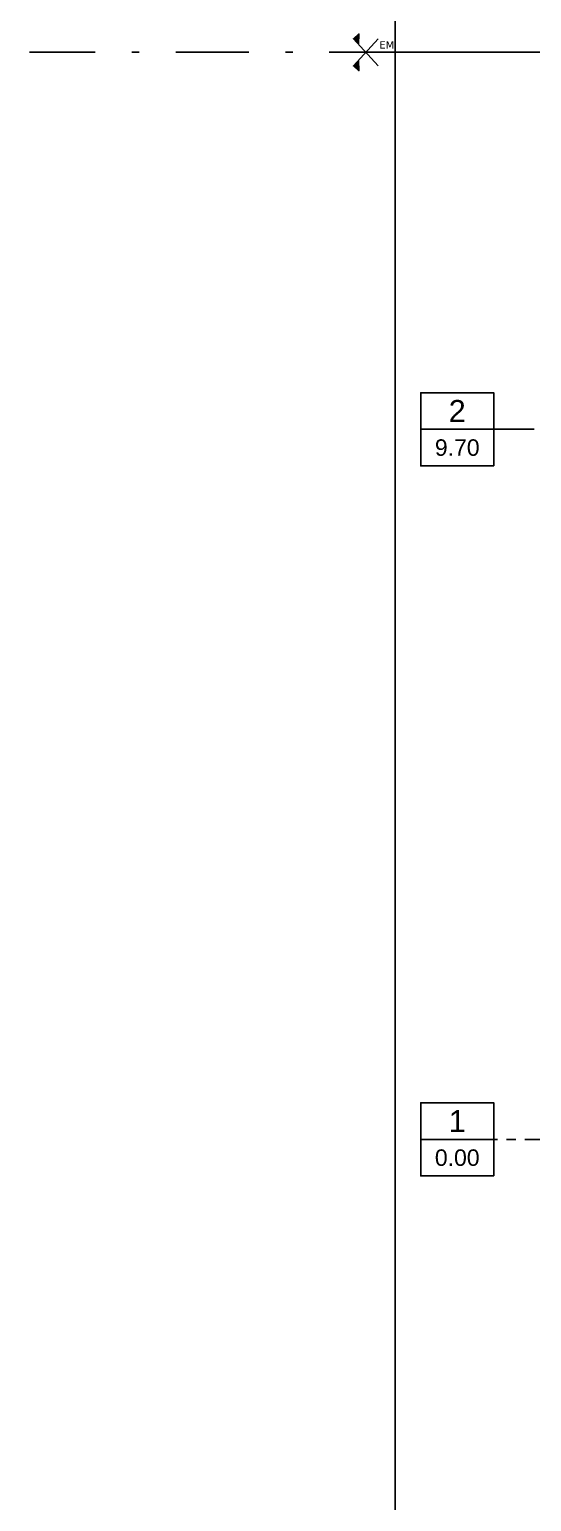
# Model space of a CAD drawing. Header units: inches. Extents: x -5 to 57, y -105 to 48.
# Drawn here: x -5 to 1.87, y 5.2 to 25.31 of the extents above; entities that cross this region are included whole.
import ezdxf

# ---------------------------------------------------------------- set-up
doc = ezdxf.new("R2010")
doc.units = ezdxf.units.IN
doc.header["$MEASUREMENT"] = 0
for name, pattern in [('CENTER2', [1.125, 0.75, -0.125, 0.125, -0.125]), ('CONTINUA', [0]), ('DASHDOT', [25.4, 12.7, -6.35, 0, -6.35]), ('DASHDOTX2', [2, 1, -0.5, 0, -0.5]), ('DIVIDEX2', [63.5, 25.4, -12.7, 0, -12.7, 0, -12.7])]:
    doc.linetypes.add(name, pattern=pattern)
for name, color, linetype in [('EJES-Estructura', 3, 'CENTER2'), ('EJES-Terreno', 2, 'DIVIDEX2'), ('TXT-Estructura', 4, 'DASHDOT'), ('Z_SKP', 7, 'Continuous')]:
    doc.layers.add(name, color=color, linetype=linetype)
doc.styles.get("Standard").update_dxf_attribs({"font": 'arial.ttf'})

# ---------------------------------------------------------------- blocks, each defined once
blk = doc.blocks.new('skp')
for p, q in [((0, 35), (25, 35)), ((25, 35), (25, 0))]:
    blk.add_line(p, q)
blk = doc.blocks.new('casilleros')
at = {"color": 4, "linetype": 'Continuous', "ltscale": 0.7}
blk.add_line((-0.5, 0), (0.5, 0), dxfattribs=at)
blk.add_lwpolyline([(0.5, -0.5), (-0.5, -0.5), (-0.5, 0.5), (0.5, 0.5)], close=True, dxfattribs=at)
blk = doc.blocks.new('eje')
h = blk.add_hatch(color=256)
h.dxf.hatch_style = 1
h.paths.add_polyline_path([(-277.836, -131.917), (-277.829, -132.058), (-277.762, -131.984)])
h = blk.add_hatch(color=256)
h.dxf.hatch_style = 1
h.paths.add_polyline_path([(-277.762, -132.353), (-277.829, -132.279), (-277.836, -132.42)])
at = {"linetype": 'CONTINUA'}
for points in [[(-277.829, -132.058), (-277.836, -131.917), (-277.762, -131.984), (-278.1, -132.353)], [(-277.829, -132.279), (-277.836, -132.42), (-277.762, -132.353), (-278.1, -131.984)]]:
    blk.add_lwpolyline(points, dxfattribs=at)

msp = doc.modelspace()

# ---------------------------------------------------------------- linework, layer by layer
at = {"layer": 'EJES-Estructura'}
for p, q in [((31.15, 19.85), (1.35, 19.85)), ((30.65, 10.15), (1.35, 10.15))]:
    msp.add_line(p, q, dxfattribs=at)
at = {"layer": 'EJES-Terreno', "linetype": 'DASHDOTX2'}
for p, q in [((0, 30), (0, -5)), ((40, 25), (-5, 25))]:
    msp.add_line(p, q, dxfattribs=at)

# ---------------------------------------------------------------- block references
at = {"layer": 'EJES-Terreno', "linetype": 'CONTINUA', "xscale": -1}
msp.add_blockref('eje', (-278.331, 157.168), dxfattribs=at)
at = {"layer": 'TXT-Estructura'}
for p in [(0.85, 19.85), (0.85, 10.15)]:
    msp.add_blockref('casilleros', p, dxfattribs=at)
at = {"layer": 'Z_SKP', "rotation": 89.99999999999999}
msp.add_blockref('skp', (35, 0), dxfattribs=at)

# ---------------------------------------------------------------- texts
at = {"layer": 'EJES-Terreno', "linetype": 'CONTINUA', "insert": (-0.085, 25.05), "char_height": 0.1, "attachment_point": 8}
msp.add_mtext_dynamic_manual_height_columns('\\pxql;{\\fVerdana|b0|i0|c0|p34;EM}', width=0.26214, gutter_width=12.5, heights=[0], dxfattribs=at)
at = {"layer": 'TXT-Estructura', "ltscale": 0.7, "attachment_point": 1}
for s, insert, char_height in [('\\pxqc;2', (0.35, 20.25), 0.3), ('\\pxqc;9.70', (0.35, 19.713), 0.225), ('\\pxqc;1', (0.35, 10.55), 0.3), ('\\pxqc;0.00', (0.35, 10.013), 0.225)]:
    msp.add_mtext_dynamic_manual_height_columns(s, width=1, gutter_width=12.5, heights=[0], dxfattribs=dict(at, insert=insert, char_height=char_height))

doc.saveas('drawing.dxf')
